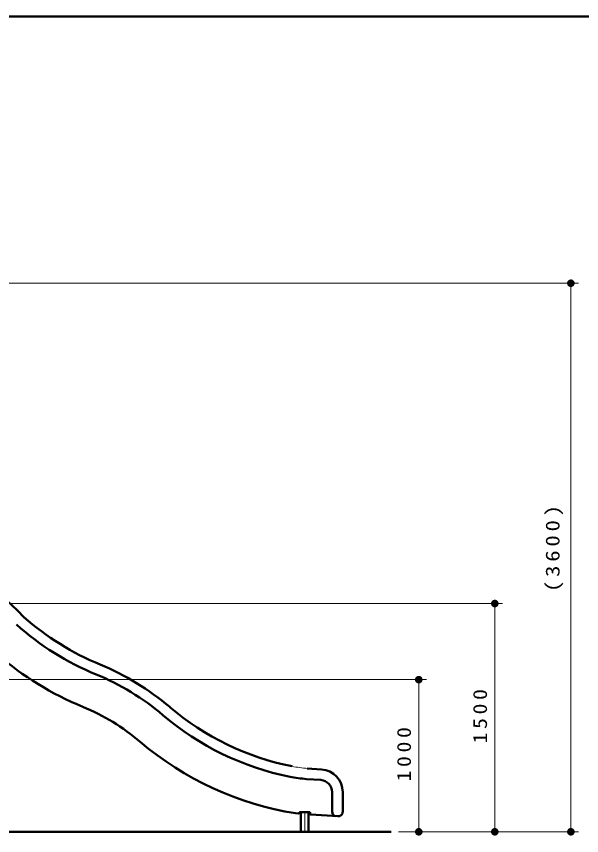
# Model space of a CAD drawing. Units: millimetres on the paper, scale 1:50. Extents: x -385 to 0, y -594 to 267.
# Drawn here: x -208.6 to -134.2, y -137.7 to -30 of the extents above; entities that cross this region are included whole.
import ezdxf

# ---------------------------------------------------------------- set-up
doc = ezdxf.new("R2010")
doc.units = ezdxf.units.MM
doc.linetypes.add('USER2', pattern=[6, 3, -1, 1, -1])
doc.layers.add('LY_1', color=140, linetype='Continuous', lineweight=50)
doc.styles.add('ＭＳ ゴシック', font='')
doc.styles.get('ＭＳ ゴシック').set_extended_font_data('MS Gothic')

# ---------------------------------------------------------------- blocks, each defined once
blk = doc.blocks.new('filled_dot')
at = {"color": 0, "linetype": 'Continuous', "lineweight": -2, "const_width": 1.25}
blk.add_lwpolyline([(-0.625, 0, 1), (0.625, 0, 1)], format="xyb", close=True, dxfattribs=at)

msp = doc.modelspace()

# ---------------------------------------------------------------- linework, layer by layer
at = {"layer": 'LY_1', "color": 7}
for p, q in [((0, -30), (-385, -30)), ((-326.34, -137.175), (-159.297, -137.175))]:
    msp.add_line(p, q, dxfattribs=at)
at = {"layer": 'LY_1', "color": 7, "lineweight": 13}
for p, q in [((-233.872, -65.074), (-134.651, -65.074)), ((-135.651, -65.074), (-135.651, -137.175)), ((-227.031, -107.175), (-144.651, -107.175)), ((-145.651, -107.175), (-145.651, -137.175)), ((-264.531, -117.175), (-154.651, -117.175)), ((-155.651, -117.175), (-155.651, -137.175)), ((-158.297, -137.175), (-154.651, -137.175)), ((-158.297, -137.175), (-134.651, -137.175)), ((-158.297, -137.175), (-144.651, -137.175))]:
    msp.add_line(p, q, dxfattribs=at)
at = {"layer": 'LY_1'}
for p, q in [((-170.31, -128.838), (-168.442, -128.968)), ((-170.407, -130.234), (-168.54, -130.365)), ((-167.051, -131.961), (-167.051, -134.521)), ((-165.651, -131.961), (-165.651, -134.535)), ((-171.251, -134.573), (-170.051, -134.573)), ((-171.151, -134.573), (-171.151, -137.175)), ((-170.151, -134.573), (-170.151, -137.175)), ((-171.867, -134.743), (-171.458, -134.772)), ((-169.951, -134.673), (-169.951, -134.784)), ((-169.858, -134.884), (-166.293, -135.133))]:
    msp.add_line(p, q, dxfattribs=at)
at = {"layer": 'LY_1', "color": 7, "linetype": 'USER2', "lineweight": 13}
msp.add_line((-170.651, -134.573), (-170.651, -137.175), dxfattribs=at)
at = {"layer": 'LY_1'}
for centre, radius, start, end in [((-225.316, -125.117), 24, 42.34811, 86.02278), ((-183.965, -82.175), 35.7, 228.59038, 247.62885), ((-183.965, -82.175), 37.1, 228.46958, 247.62885), ((-183.965, -82.175), 41.7, 229.45953, 247.62885), ((-210.607, -146.906), 34.3, 49.63904, 67.62885), ((-210.607, -146.906), 32.9, 49.63904, 67.62885), ((-210.607, -146.906), 28.3, 49.63904, 67.62885), ((-165.275, -93.568), 35.7, 229.63904, 258.64013), ((-165.275, -93.568), 37.1, 229.63904, 258.64013), ((-165.275, -93.568), 41.7, 229.63904, 260.90479), ((-168.651, -131.961), 3, 0, 86), ((-169.215, -113.176), 17.1, 258.64013, 266), ((-168.651, -131.961), 1.6, 0, 86), ((-171.251, -134.673), 0.1, 90, 180), ((-170.051, -134.673), 0.1, 0, 90), ((-166.451, -134.521), 0.6, 180, 266), ((-166.251, -134.535), 0.6, 266, 0), ((-171.451, -134.672), 0.1, 266, 0), ((-169.851, -134.784), 0.1, 180, 266)]:
    msp.add_arc(centre, radius, start, end, dxfattribs=at)
at = {"layer": 'LY_1', "color": 7, "lineweight": 13}
msp.add_arc((-169.215, -113.176), 15.7, 258.64013, 266, dxfattribs=at)

# ---------------------------------------------------------------- block references
at = {"layer": 'LY_1', "color": 7, "lineweight": 13, "xscale": 0.4, "yscale": 0.4}
for p, rotation in [((-135.651, -65.074), 270), ((-145.651, -107.175), 270), ((-155.651, -117.175), 270), ((-155.651, -137.175), 90), ((-145.651, -137.175), 90), ((-135.651, -137.175), 90)]:
    msp.add_blockref('filled_dot', p, dxfattribs=dict(at, rotation=rotation))

# ---------------------------------------------------------------- texts
at = {"layer": 'LY_1', "color": 7, "char_height": 1.833, "attachment_point": 8, "rotation": 90, "style": 'ＭＳ ゴシック'}
for s, insert in [('\\T1.33;\\W1.2;(3600)', (-136.651, -99.693)), ('\\T1.33;\\W1.15;1500', (-146.651, -121.753)), ('\\T1.33;\\W1.15;1000', (-156.651, -126.753))]:
    msp.add_mtext(s, dxfattribs=dict(at, insert=insert))

doc.saveas('drawing.dxf')
